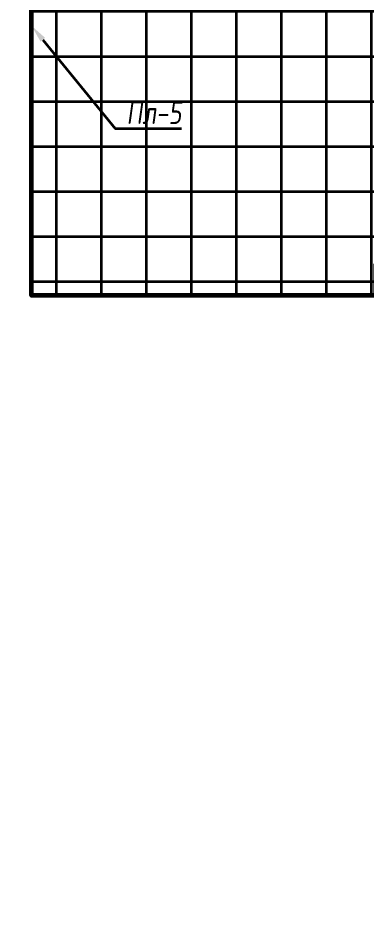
# Model space of a CAD drawing. Header units: millimetres. Extents: x -510890 to 418982, y -118257 to 141350.
# Drawn here: x -22351 to -18495, y -71686 to -61762 of the extents above; entities that cross this region are included whole.
import ezdxf
from ezdxf import colors
from ezdxf.entities.mleader import LeaderData, LeaderLine
from ezdxf.math import Vec2, Vec3

# ---------------------------------------------------------------- set-up
doc = ezdxf.new("R2010")
doc.units = ezdxf.units.MM
doc.layers.add('АР_Площадь контур', color=220, linetype='Continuous', lineweight=35, plot=False)
doc.styles.add('Архитект', font='isocpeur.ttf', dxfattribs={"width": 0.8, "oblique": 8})

msp = doc.modelspace()

# ---------------------------------------------------------------- hatches: boundary and pattern name
at = {"layer": 'АР_Площадь контур', "true_color": 0x000000, "transparency": 33554687}
h = msp.add_hatch(dxfattribs=at)
h.set_pattern_fill('ANSI37', color=18, scale=157, angle=45, style=0)
h.set_pattern_definition([(90, (2999.9, -126491.3), (-498.475, 0), []), (180, (2999.9, -126491.3), (-6e-14, -498.475), [])])
h.paths.add_polyline_path([(-18390.8, -64835.6), (-22200.8, -64835.6), (-22200.8, -54583.1), (-22500.8, -54583.1), (-22500.8, -55295.6), (-26130.8, -55295.6), (-26130.8, -54508.2), (-26330.8, -54508.2), (-26330.8, -52808.2), (-26130.8, -52808.2), (-26130.8, -52246.8), (-22500.8, -52246.8), (-22500.8, -52583.1), (-22300.8, -52583.1), (-22300.8, -51625.6), (-22200.8, -51625.6), (-22200.8, -51225.6), (-18390.8, -51225.6), (-18390.8, -62985.9), (-18190.8, -62985.9), (-18190.8, -62515.6), (-12000.8, -62515.6), (-12000.8, -64735.6), (-18190.8, -64735.6), (-18190.8, -64485.8), (-18390.8, -64485.9)])
at = {"layer": 'АР_Площадь контур', "lineweight": 5, "ltscale": 300, "transparency": 33554687}
h = msp.add_hatch(color=252, dxfattribs=at)
h.dxf.hatch_style = 1
h.paths.add_polyline_path([(-19250.5, -68685.7), (-19750.5, -68685.7)], flags=17)
h.paths.add_polyline_path([(-18250.5, -69685.7), (-18750.5, -69685.7)], flags=17)
h.paths.add_polyline_path([(-17750.5, -69185.7), (-18250.5, -69185.7), (-18250.5, -70185.7), (-17750.5, -70185.7)])
h.paths.add_polyline_path([(-17750.5, -70185.7), (-18250.5, -70185.7), (-18250.5, -70685.7), (-17750.5, -70685.7)])
h.paths.add_polyline_path([(-17250.5, -70185.7), (-17750.5, -70185.7), (-17750.5, -70685.7), (-17250.5, -70685.7)])
h.paths.add_polyline_path([(-17250.5, -70685.7), (-17750.5, -70685.7)], flags=17)
h.paths.add_polyline_path([(-16750.5, -70185.7), (-17250.5, -70185.7), (-17250.5, -71185.7), (-16750.5, -71185.7)])
h.paths.add_polyline_path([(-16250.5, -71685.7), (-16750.5, -71685.7)], flags=17)

# ---------------------------------------------------------------- linework, layer by layer
at = {"layer": 'АР_Площадь контур', "lineweight": 60}
msp.add_lwpolyline([(-18390.8, -64485.9), (-18390.8, -64835.6), (-22200.8, -64835.6), (-22200.8, -59350)], dxfattribs=at)

# ---------------------------------------------------------------- leaders
at = {"layer": 'АР_Площадь контур'}
ml = msp.add_multileader_mtext('Standard', dxfattribs=at)
ml.set_content('Пл-5', color=256, style='Архитект')
ml.set_leader_properties(color=256, linetype='ByLayer', lineweight=-1)
ml.build(insert=Vec2(0, 0))
ml.multileader.update_dxf_attribs({"text_left_attachment_type": 6, "text_right_attachment_type": 6, "dogleg_length": 25, "arrow_head_size": 200})
ctx = ml.context
ctx.base_point, ctx.char_height, ctx.arrow_head_size, ctx.landing_gap_size, ctx.plane_origin = Vec3(-21249.4, -62986.6), 250, 200, 100, Vec3(-34135.5, -63228.2)
ctx.left_attachment, ctx.right_attachment = 6, 6
notes = []
notes.append((ctx, [(1, (1, 1, 0), (-21274.4, -62986.6), (1, 0), 25, [(1, [(-22200.8, -61849.1)], 0, [])])]))
ctx.mtext.insert, ctx.mtext.width, ctx.mtext.defined_height, ctx.mtext.line_spacing_style, ctx.mtext.flow_direction = Vec3(-21149.4, -62686.6), 3549.472, 1007.6, 2, 5
for ctx, leaders in notes:
    for number, flags, end, landing, length, lines in leaders:
        leader = LeaderData()
        leader.index, (leader.has_last_leader_line, leader.has_dogleg_vector, leader.attachment_direction) = number, flags
        leader.last_leader_point, leader.dogleg_vector, leader.dogleg_length = Vec3(end), Vec3(landing), length
        for number, points, colour, breaks in lines:
            line = LeaderLine()
            line.index, line.vertices, line.color, line.breaks = number, Vec3.list(points), colors.encode_raw_color(colour), breaks
            leader.lines.append(line)
        ctx.leaders.append(leader)

doc.saveas('drawing.dxf')
